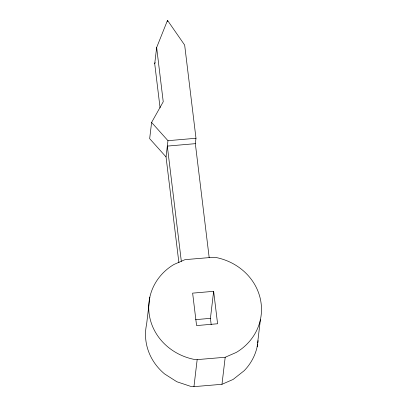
<?xml version="1.0" encoding="UTF-8"?>
<svg xmlns="http://www.w3.org/2000/svg" width="407" height="407" viewBox="0 0 407 407"><rect width="100%" height="100%" fill="white"/><g stroke="black" fill="none" stroke-linecap="round" stroke-linejoin="round"><path stroke-width="0.61" d="M160.078 107.886L154.716 63.736L156.649 47.517L167.506 20.35L184.666 45.091L195.986 138.263L195.34 143.666L209.203 257.753M156.649 47.517L163.238 101.75L151.597 122.431L149.664 138.65L166.036 156.904L178.897 262.744M167.353 21.596L167.506 20.35M166.036 156.904L167.969 140.685L151.597 122.431M149.832 297.202L146.612 324.237A56.446 52.071 6.8 0 0 164.621 373.952L176.842 381.751L190.771 386.396L193.951 386.65L221.973 384.294L233.114 379.441L244.2 370.685A56.446 52.071 6.8 0 0 257.631 344.317M193.951 386.65L197.171 359.615L225.198 357.26L236.34 352.401A56.446 52.071 6.8 0 0 260.439 299.364A56.446 52.071 6.8 0 0 216.229 257.545L213.049 257.29L185.027 259.646L173.886 264.499A56.446 52.071 6.8 0 0 149.786 317.541A56.446 52.071 6.8 0 0 193.991 359.361L197.171 359.615M211.182 324.598L210.424 318.355L213.644 291.32L192.633 293.137L196.576 325.58L217.587 323.763L213.644 291.32M221.973 384.294L225.198 357.26M257.168 346.739L260.388 319.699M154.716 63.736L155.179 62.581M167.969 140.685L195.986 138.263M195.34 143.666L167.323 146.093L181.334 261.375M195.589 319.643L210.424 318.355M258.094 340.618A56.446 52.071 6.8 0 1 257.814 343.091"/></g></svg>
